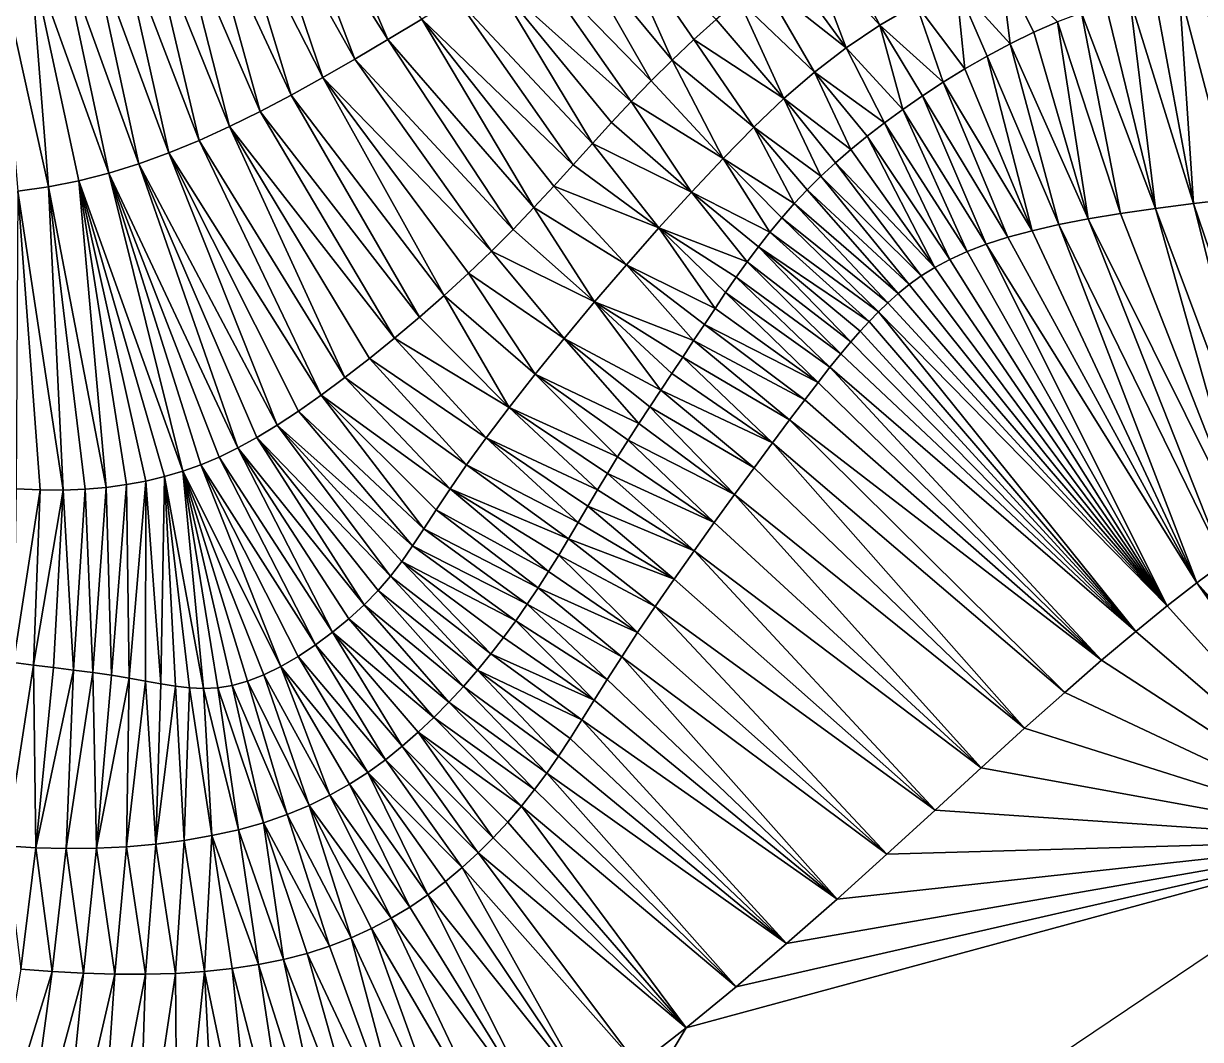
# Model space of a CAD drawing. Header units: metres. Extents: x 0 to 433, y 0 to 317.
# Drawn here: x 120.26 to 130, y 241.42 to 249.82 of the extents above; entities that cross this region are included whole.
import ezdxf

# ---------------------------------------------------------------- set-up
doc = ezdxf.new("R2010")
doc.units = ezdxf.units.M
doc.layers.add('TERRAIN_TIN', color=8, linetype='Continuous')

msp = doc.modelspace()

# ---------------------------------------------------------------- linework, layer by layer
at = {"layer": 'TERRAIN_TIN'}
for points in [[(123.2741, 249.6909, 12), (122.6537, 251.1259, 11), (122.4262, 251.0378, 11)], [(122.6537, 251.1259, 11), (123.2741, 249.6909, 12), (123.5539, 249.8589, 12)], [(123.0011, 249.5296, 12), (122.4262, 251.0378, 11), (122.1999, 250.9529, 11)], [(123.0011, 249.5296, 12), (123.2741, 249.6909, 12), (122.4262, 251.0378, 11)], [(122.7342, 249.3761, 12), (122.1999, 250.9529, 11), (121.9739, 250.871, 11)], [(123.0011, 249.5296, 12), (122.1999, 250.9529, 11), (122.7342, 249.3761, 12)], [(121.7474, 250.7918, 11), (121.5194, 250.7157, 11), (122.2153, 249.0957, 12)], [(121.7474, 250.7918, 11), (122.4725, 249.2312, 12), (121.9739, 250.871, 11)], [(122.4725, 249.2312, 12), (121.7474, 250.7918, 11), (122.2153, 249.0957, 12)], [(122.4725, 249.2312, 12), (122.7342, 249.3761, 12), (121.9739, 250.871, 11)], [(121.2884, 250.6431, 11), (121.9615, 248.9704, 12), (121.5194, 250.7157, 11)], [(121.5194, 250.7157, 11), (121.9615, 248.9704, 12), (122.2153, 249.0957, 12)], [(125.6264, 249.5216, 13), (125.0779, 250.751, 12), (124.7542, 250.5699, 12)], [(125.0779, 250.751, 12), (125.6264, 249.5216, 13), (125.806, 249.6907, 13)], [(125.9902, 249.8567, 13), (125.0779, 250.751, 12), (125.806, 249.6907, 13)], [(121.7103, 248.856, 12), (121.2884, 250.6431, 11), (121.0534, 250.5744, 11)], [(121.7103, 248.856, 12), (121.9615, 248.9704, 12), (121.2884, 250.6431, 11)], [(127.3435, 249.8098, 14), (126.9304, 250.5987, 13), (126.7446, 250.4659, 13)], [(126.9304, 250.5987, 13), (127.3435, 249.8098, 14), (127.6447, 249.9841, 14)], [(121.2124, 248.6632, 12), (120.8132, 250.5101, 11), (120.5665, 250.4507, 11)], [(120.8132, 250.5101, 11), (121.461, 248.7534, 12), (121.0534, 250.5744, 11)], [(120.8132, 250.5101, 11), (121.2124, 248.6632, 12), (121.461, 248.7534, 12)], [(121.461, 248.7534, 12), (121.7103, 248.856, 12), (121.0534, 250.5744, 11)], [(124.4407, 250.3889, 12), (125.4529, 249.3504, 13), (124.7542, 250.5699, 12)], [(125.4529, 249.3504, 13), (125.6264, 249.5216, 13), (124.7542, 250.5699, 12)], [(120.0488, 250.3479, 11), (120.464, 248.4738, 12), (120.3121, 250.3964, 11)], [(120.9639, 248.5863, 12), (120.5665, 250.4507, 11), (120.3121, 250.3964, 11)], [(120.464, 248.4738, 12), (120.7146, 248.5232, 12), (120.3121, 250.3964, 11)], [(120.7146, 248.5232, 12), (120.9639, 248.5863, 12), (120.3121, 250.3964, 11)], [(120.9639, 248.5863, 12), (121.2124, 248.6632, 12), (120.5665, 250.4507, 11)], [(127.0654, 249.6226, 14), (126.7446, 250.4659, 13), (126.5562, 250.3241, 13)], [(127.3435, 249.8098, 14), (126.7446, 250.4659, 13), (127.0654, 249.6226, 14)], [(120.2118, 248.4379, 12), (120.464, 248.4738, 12), (120.0488, 250.3479, 11)], [(124.4407, 250.3889, 12), (124.1366, 250.2091, 12), (125.2861, 249.1782, 13)], [(125.4529, 249.3504, 13), (124.4407, 250.3889, 12), (125.2861, 249.1782, 13)], [(126.3668, 250.1746, 13), (127.0654, 249.6226, 14), (126.5562, 250.3241, 13)], [(128.3433, 250.3022, 14), (127.9757, 250.1476, 14), (128.423, 249.6562, 15)], [(128.3433, 250.3022, 14), (128.6174, 249.7508, 15), (128.8146, 249.8368, 15)], [(128.6174, 249.7508, 15), (128.3433, 250.3022, 14), (128.423, 249.6562, 15)], [(124.1366, 250.2091, 12), (123.8412, 250.032, 12), (124.9657, 248.8309, 13)], [(125.1245, 249.0051, 13), (124.1366, 250.2091, 12), (124.9657, 248.8309, 13)], [(124.1366, 250.2091, 12), (125.1245, 249.0051, 13), (125.2861, 249.1782, 13)], [(126.8035, 249.4207, 14), (126.3668, 250.1746, 13), (126.1776, 250.0184, 13)], [(126.3668, 250.1746, 13), (126.8035, 249.4207, 14), (127.0654, 249.6226, 14)], [(127.9757, 250.1476, 14), (127.6447, 249.9841, 14), (128.0474, 249.448, 15)], [(127.9757, 250.1476, 14), (128.0474, 249.448, 15), (128.2326, 249.5547, 15)], [(128.423, 249.6562, 15), (127.9757, 250.1476, 14), (128.2326, 249.5547, 15)], [(129.8211, 250.1119, 15), (129.6164, 250.0756, 15), (129.94, 248.3346, 16)], [(129.8211, 250.1119, 15), (130.2803, 248.3723, 16), (130.0286, 250.1415, 15)], [(130.2803, 248.3723, 16), (129.8211, 250.1119, 15), (129.94, 248.3346, 16)], [(124.8072, 248.6555, 13), (123.8412, 250.032, 12), (123.5539, 249.8589, 12)], [(124.9657, 248.8309, 13), (123.8412, 250.032, 12), (124.8072, 248.6555, 13)], [(125.9902, 249.8567, 13), (126.551, 249.2021, 14), (126.1776, 250.0184, 13)], [(126.551, 249.2021, 14), (126.8035, 249.4207, 14), (126.1776, 250.0184, 13)], [(129.2132, 249.9772, 15), (129.6251, 248.2947, 16), (129.414, 250.0311, 15)], [(129.6164, 250.0756, 15), (129.414, 250.0311, 15), (129.94, 248.3346, 16)], [(129.414, 250.0311, 15), (129.6251, 248.2947, 16), (129.94, 248.3346, 16)], [(127.3435, 249.8098, 14), (127.8687, 249.3377, 15), (127.6447, 249.9841, 14)], [(127.6447, 249.9841, 14), (127.8687, 249.3377, 15), (128.0474, 249.448, 15)], [(129.3347, 248.2524, 16), (129.0135, 249.9127, 15), (128.8146, 249.8368, 15)], [(129.6251, 248.2947, 16), (129.2132, 249.9772, 15), (129.0135, 249.9127, 15)], [(129.6251, 248.2947, 16), (129.0135, 249.9127, 15), (129.3347, 248.2524, 16)], [(123.2741, 249.6909, 12), (124.4821, 248.3006, 13), (123.5539, 249.8589, 12)], [(124.4821, 248.3006, 13), (124.6468, 248.4788, 13), (123.5539, 249.8589, 12)], [(124.6468, 248.4788, 13), (124.8072, 248.6555, 13), (123.5539, 249.8589, 12)], [(126.551, 249.2021, 14), (125.9902, 249.8567, 13), (125.806, 249.6907, 13)], [(128.6174, 249.7508, 15), (129.0682, 248.2075, 16), (128.8146, 249.8368, 15)], [(129.0682, 248.2075, 16), (129.3347, 248.2524, 16), (128.8146, 249.8368, 15)], [(127.5351, 249.1131, 15), (127.3435, 249.8098, 14), (127.0654, 249.6226, 14)], [(127.3435, 249.8098, 14), (127.5351, 249.1131, 15), (127.6975, 249.2255, 15)], [(127.8687, 249.3377, 15), (127.3435, 249.8098, 14), (127.6975, 249.2255, 15)], [(129.0682, 248.2075, 16), (128.6174, 249.7508, 15), (128.423, 249.6562, 15)], [(123.2741, 249.6909, 12), (123.0011, 249.5296, 12), (124.3107, 248.121, 13)], [(123.2741, 249.6909, 12), (124.3107, 248.121, 13), (124.4821, 248.3006, 13)], [(125.6264, 249.5216, 13), (126.3013, 248.9648, 14), (125.806, 249.6907, 13)], [(126.3013, 248.9648, 14), (126.551, 249.2021, 14), (125.806, 249.6907, 13)], [(126.8035, 249.4207, 14), (127.3824, 249.0018, 15), (127.0654, 249.6226, 14)], [(127.3824, 249.0018, 15), (127.5351, 249.1131, 15), (127.0654, 249.6226, 14)], [(128.423, 249.6562, 15), (128.2326, 249.5547, 15), (128.8247, 248.1598, 16)], [(129.0682, 248.2075, 16), (128.423, 249.6562, 15), (128.8247, 248.1598, 16)], [(123.0011, 249.5296, 12), (122.7342, 249.3761, 12), (124.1303, 247.9397, 13)], [(124.3107, 248.121, 13), (123.0011, 249.5296, 12), (124.1303, 247.9397, 13)], [(125.6264, 249.5216, 13), (125.4529, 249.3504, 13), (126.0474, 248.7068, 14)], [(126.3013, 248.9648, 14), (125.6264, 249.5216, 13), (126.0474, 248.7068, 14)], [(128.0474, 249.448, 15), (128.6035, 248.1091, 16), (128.2326, 249.5547, 15)], [(128.2326, 249.5547, 15), (128.6035, 248.1091, 16), (128.8247, 248.1598, 16)], [(126.8035, 249.4207, 14), (126.551, 249.2021, 14), (127.104, 248.7813, 15)], [(127.239, 248.8914, 15), (126.8035, 249.4207, 14), (127.104, 248.7813, 15)], [(126.8035, 249.4207, 14), (127.239, 248.8914, 15), (127.3824, 249.0018, 15)], [(127.8687, 249.3377, 15), (128.6035, 248.1091, 16), (128.0474, 249.448, 15)], [(122.7342, 249.3761, 12), (122.4725, 249.2312, 12), (123.74, 247.575, 13)], [(123.9394, 247.7571, 13), (122.7342, 249.3761, 12), (123.74, 247.575, 13)], [(124.1303, 247.9397, 13), (122.7342, 249.3761, 12), (123.9394, 247.7571, 13)], [(125.4529, 249.3504, 13), (125.2861, 249.1782, 13), (126.0474, 248.7068, 14)], [(128.4038, 248.0551, 16), (127.8687, 249.3377, 15), (127.6975, 249.2255, 15)], [(128.6035, 248.1091, 16), (127.8687, 249.3377, 15), (128.4038, 248.0551, 16)], [(123.5351, 247.3955, 13), (122.4725, 249.2312, 12), (122.2153, 249.0957, 12)], [(122.4725, 249.2312, 12), (123.5351, 247.3955, 13), (123.74, 247.575, 13)], [(125.2861, 249.1782, 13), (125.1245, 249.0051, 13), (125.7847, 248.4276, 14)], [(126.0474, 248.7068, 14), (125.2861, 249.1782, 13), (125.7847, 248.4276, 14)], [(126.551, 249.2021, 14), (126.3013, 248.9648, 14), (126.857, 248.56, 15)], [(126.551, 249.2021, 14), (126.9769, 248.671, 15), (127.104, 248.7813, 15)], [(126.9769, 248.671, 15), (126.551, 249.2021, 14), (126.857, 248.56, 15)], [(127.5351, 249.1131, 15), (128.2249, 247.9977, 16), (127.6975, 249.2255, 15)], [(128.2249, 247.9977, 16), (128.4038, 248.0551, 16), (127.6975, 249.2255, 15)], [(121.9615, 248.9704, 12), (123.3278, 247.2211, 13), (122.2153, 249.0957, 12)], [(123.3278, 247.2211, 13), (123.5351, 247.3955, 13), (122.2153, 249.0957, 12)], [(127.5351, 249.1131, 15), (127.3824, 249.0018, 15), (128.0658, 247.9368, 16)], [(128.2249, 247.9977, 16), (127.5351, 249.1131, 15), (128.0658, 247.9368, 16)], [(121.9615, 248.9704, 12), (121.7103, 248.856, 12), (122.9173, 246.8962, 13)], [(123.1209, 247.0539, 13), (121.9615, 248.9704, 12), (122.9173, 246.8962, 13)], [(121.9615, 248.9704, 12), (123.1209, 247.0539, 13), (123.3278, 247.2211, 13)], [(125.1245, 249.0051, 13), (124.9657, 248.8309, 13), (125.7847, 248.4276, 14)], [(126.6355, 248.3338, 15), (126.3013, 248.9648, 14), (126.0474, 248.7068, 14)], [(126.3013, 248.9648, 14), (126.6355, 248.3338, 15), (126.7434, 248.4478, 15)], [(126.3013, 248.9648, 14), (126.7434, 248.4478, 15), (126.857, 248.56, 15)], [(127.239, 248.8914, 15), (127.9245, 247.8725, 16), (127.3824, 249.0018, 15)], [(127.3824, 249.0018, 15), (127.9245, 247.8725, 16), (128.0658, 247.9368, 16)], [(121.7103, 248.856, 12), (121.461, 248.7534, 12), (122.7202, 246.7502, 13)], [(121.7103, 248.856, 12), (122.7202, 246.7502, 13), (122.9173, 246.8962, 13)], [(127.239, 248.8914, 15), (127.104, 248.7813, 15), (127.7989, 247.8053, 16)], [(127.9245, 247.8725, 16), (127.239, 248.8914, 15), (127.7989, 247.8053, 16)], [(121.461, 248.7534, 12), (121.2124, 248.6632, 12), (122.3558, 246.5017, 13)], [(122.7202, 246.7502, 13), (121.461, 248.7534, 12), (122.5323, 246.6181, 13)], [(121.461, 248.7534, 12), (122.3558, 246.5017, 13), (122.5323, 246.6181, 13)], [(125.5165, 248.1325, 14), (124.9657, 248.8309, 13), (124.8072, 248.6555, 13)], [(124.9657, 248.8309, 13), (125.5165, 248.1325, 14), (125.7847, 248.4276, 14)], [(127.104, 248.7813, 15), (126.9769, 248.671, 15), (127.7989, 247.8053, 16)], [(121.2124, 248.6632, 12), (120.9639, 248.5863, 12), (122.0304, 246.3126, 13)], [(122.3558, 246.5017, 13), (121.2124, 248.6632, 12), (122.1893, 246.4002, 13)], [(121.2124, 248.6632, 12), (122.0304, 246.3126, 13), (122.1893, 246.4002, 13)], [(124.6468, 248.4788, 13), (125.5165, 248.1325, 14), (124.8072, 248.6555, 13)], [(126.4341, 248.0984, 15), (126.0474, 248.7068, 14), (125.7847, 248.4276, 14)], [(126.4341, 248.0984, 15), (126.5327, 248.2175, 15), (126.0474, 248.7068, 14)], [(126.5327, 248.2175, 15), (126.6355, 248.3338, 15), (126.0474, 248.7068, 14)], [(127.687, 247.7355, 16), (126.9769, 248.671, 15), (126.857, 248.56, 15)], [(126.9769, 248.671, 15), (127.687, 247.7355, 16), (127.7989, 247.8053, 16)], [(120.9639, 248.5863, 12), (120.7146, 248.5232, 12), (121.5769, 246.1203, 13)], [(120.9639, 248.5863, 12), (121.7266, 246.1738, 13), (121.877, 246.2375, 13)], [(122.0304, 246.3126, 13), (120.9639, 248.5863, 12), (121.877, 246.2375, 13)], [(121.7266, 246.1738, 13), (120.9639, 248.5863, 12), (121.5769, 246.1203, 13)], [(126.857, 248.56, 15), (126.7434, 248.4478, 15), (127.5865, 247.6635, 16)], [(127.687, 247.7355, 16), (126.857, 248.56, 15), (127.5865, 247.6635, 16)], [(120.464, 248.4738, 12), (120.2118, 248.4379, 12), (120.5862, 245.9637, 13)], [(120.9425, 245.9862, 13), (120.7146, 248.5232, 12), (120.464, 248.4738, 12)], [(120.464, 248.4738, 12), (120.5862, 245.9637, 13), (120.7681, 245.971, 13)], [(120.9425, 245.9862, 13), (120.464, 248.4738, 12), (120.7681, 245.971, 13)], [(121.2707, 246.039, 13), (120.7146, 248.5232, 12), (121.1099, 246.0091, 13)], [(120.7146, 248.5232, 12), (121.2707, 246.039, 13), (121.4257, 246.0758, 13)], [(120.7146, 248.5232, 12), (120.9425, 245.9862, 13), (121.1099, 246.0091, 13)], [(121.5769, 246.1203, 13), (120.7146, 248.5232, 12), (121.4257, 246.0758, 13)], [(125.2479, 247.828, 14), (124.6468, 248.4788, 13), (124.4821, 248.3006, 13)], [(125.5165, 248.1325, 14), (124.6468, 248.4788, 13), (125.2479, 247.828, 14)], [(126.7434, 248.4478, 15), (126.6355, 248.3338, 15), (127.4953, 247.5896, 16)], [(126.7434, 248.4478, 15), (127.4953, 247.5896, 16), (127.5865, 247.6635, 16)], [(120.2118, 248.4379, 12), (120.1984, 245.9753, 13), (120.3964, 245.965, 13)], [(120.5862, 245.9637, 13), (120.2118, 248.4379, 12), (120.3964, 245.965, 13)], [(125.5165, 248.1325, 14), (126.2468, 247.8525, 15), (125.7847, 248.4276, 14)], [(126.2468, 247.8525, 15), (126.339, 247.9767, 15), (125.7847, 248.4276, 14)], [(126.339, 247.9767, 15), (126.4341, 248.0984, 15), (125.7847, 248.4276, 14)], [(130.8161, 245.7586, 17), (130.2803, 248.3723, 16), (129.94, 248.3346, 16)], [(124.3107, 248.121, 13), (124.9843, 247.5207, 14), (124.4821, 248.3006, 13)], [(124.9843, 247.5207, 14), (125.2479, 247.828, 14), (124.4821, 248.3006, 13)], [(126.6355, 248.3338, 15), (126.5327, 248.2175, 15), (127.4114, 247.5142, 16)], [(127.4953, 247.5896, 16), (126.6355, 248.3338, 15), (127.4114, 247.5142, 16)], [(129.0682, 248.2075, 16), (130.41, 245.5126, 17), (129.3347, 248.2524, 16)], [(130.41, 245.5126, 17), (129.6251, 248.2947, 16), (129.3347, 248.2524, 16)], [(129.6251, 248.2947, 16), (130.6158, 245.6432, 17), (129.94, 248.3346, 16)], [(129.6251, 248.2947, 16), (130.41, 245.5126, 17), (130.6158, 245.6432, 17)], [(130.6158, 245.6432, 17), (130.8161, 245.7586, 17), (129.94, 248.3346, 16)], [(127.3324, 247.4376, 16), (126.5327, 248.2175, 15), (126.4341, 248.0984, 15)], [(127.4114, 247.5142, 16), (126.5327, 248.2175, 15), (127.3324, 247.4376, 16)], [(128.6035, 248.1091, 16), (129.9662, 245.197, 17), (128.8247, 248.1598, 16)], [(130.1943, 245.3645, 17), (129.0682, 248.2075, 16), (128.8247, 248.1598, 16)], [(129.9662, 245.197, 17), (130.1943, 245.3645, 17), (128.8247, 248.1598, 16)], [(130.41, 245.5126, 17), (129.0682, 248.2075, 16), (130.1943, 245.3645, 17)], [(124.3107, 248.121, 13), (124.1303, 247.9397, 13), (124.9843, 247.5207, 14)], [(125.5165, 248.1325, 14), (125.2479, 247.828, 14), (125.9802, 247.4667, 15)], [(126.0681, 247.5973, 15), (125.5165, 248.1325, 14), (125.9802, 247.4667, 15)], [(126.1567, 247.726, 15), (125.5165, 248.1325, 14), (126.0681, 247.5973, 15)], [(125.5165, 248.1325, 14), (126.1567, 247.726, 15), (126.2468, 247.8525, 15)], [(126.339, 247.9767, 15), (127.2563, 247.3596, 16), (126.4341, 248.0984, 15)], [(127.2563, 247.3596, 16), (127.3324, 247.4376, 16), (126.4341, 248.0984, 15)], [(129.9662, 245.197, 17), (128.6035, 248.1091, 16), (128.4038, 248.0551, 16)], [(127.103, 247.1894, 16), (126.339, 247.9767, 15), (126.2468, 247.8525, 15)], [(127.1807, 247.2778, 16), (126.339, 247.9767, 15), (127.103, 247.1894, 16)], [(127.1807, 247.2778, 16), (127.2563, 247.3596, 16), (126.339, 247.9767, 15)], [(128.2249, 247.9977, 16), (128.0658, 247.9368, 16), (129.7229, 245.0079, 17)], [(128.2249, 247.9977, 16), (129.9662, 245.197, 17), (128.4038, 248.0551, 16)], [(129.9662, 245.197, 17), (128.2249, 247.9977, 16), (129.7229, 245.0079, 17)], [(124.1303, 247.9397, 13), (123.9394, 247.7571, 13), (124.731, 247.2172, 14)], [(124.9843, 247.5207, 14), (124.1303, 247.9397, 13), (124.731, 247.2172, 14)], [(127.9245, 247.8725, 16), (127.7989, 247.8053, 16), (129.7229, 245.0079, 17)], [(128.0658, 247.9368, 16), (127.9245, 247.8725, 16), (129.7229, 245.0079, 17)], [(125.2479, 247.828, 14), (124.9843, 247.5207, 14), (125.8036, 247.2003, 15)], [(125.2479, 247.828, 14), (125.8922, 247.3343, 15), (125.9802, 247.4667, 15)], [(125.8922, 247.3343, 15), (125.2479, 247.828, 14), (125.8036, 247.2003, 15)], [(126.1567, 247.726, 15), (127.0208, 247.0914, 16), (126.2468, 247.8525, 15)], [(127.0208, 247.0914, 16), (127.103, 247.1894, 16), (126.2468, 247.8525, 15)], [(127.7989, 247.8053, 16), (127.687, 247.7355, 16), (129.7229, 245.0079, 17)], [(123.9394, 247.7571, 13), (123.74, 247.575, 13), (124.4933, 246.9242, 14)], [(124.731, 247.2172, 14), (123.9394, 247.7571, 13), (124.4933, 246.9242, 14)], [(126.1567, 247.726, 15), (126.0681, 247.5973, 15), (126.9317, 246.9808, 16)], [(127.0208, 247.0914, 16), (126.1567, 247.726, 15), (126.9317, 246.9808, 16)], [(129.7229, 245.0079, 17), (127.687, 247.7355, 16), (127.5865, 247.6635, 16)], [(123.5351, 247.3955, 13), (124.2763, 246.6482, 14), (123.74, 247.575, 13)], [(123.74, 247.575, 13), (124.2763, 246.6482, 14), (124.4933, 246.9242, 14)], [(126.8331, 246.8548, 16), (126.0681, 247.5973, 15), (125.9802, 247.4667, 15)], [(126.0681, 247.5973, 15), (126.8331, 246.8548, 16), (126.9317, 246.9808, 16)], [(127.4953, 247.5896, 16), (127.4114, 247.5142, 16), (129.7229, 245.0079, 17)], [(127.4953, 247.5896, 16), (129.7229, 245.0079, 17), (127.5865, 247.6635, 16)], [(125.5319, 246.791, 15), (124.9843, 247.5207, 14), (124.731, 247.2172, 14)], [(125.8036, 247.2003, 15), (124.9843, 247.5207, 14), (125.7137, 247.0649, 15)], [(124.9843, 247.5207, 14), (125.623, 246.9284, 15), (125.7137, 247.0649, 15)], [(125.5319, 246.791, 15), (125.623, 246.9284, 15), (124.9843, 247.5207, 14)], [(127.4114, 247.5142, 16), (127.3324, 247.4376, 16), (129.7229, 245.0079, 17)], [(124.2763, 246.6482, 14), (123.5351, 247.3955, 13), (123.3278, 247.2211, 13)], [(125.8922, 247.3343, 15), (126.8331, 246.8548, 16), (125.9802, 247.4667, 15)], [(127.3324, 247.4376, 16), (127.2563, 247.3596, 16), (129.4616, 244.7951, 17)], [(129.7229, 245.0079, 17), (127.3324, 247.4376, 16), (129.4616, 244.7951, 17)], [(125.8922, 247.3343, 15), (125.8036, 247.2003, 15), (126.7226, 246.7104, 16)], [(126.8331, 246.8548, 16), (125.8922, 247.3343, 15), (126.7226, 246.7104, 16)], [(127.2563, 247.3596, 16), (127.1807, 247.2778, 16), (129.4616, 244.7951, 17)], [(123.1209, 247.0539, 13), (124.0855, 246.3958, 14), (123.3278, 247.2211, 13)], [(124.0855, 246.3958, 14), (124.2763, 246.6482, 14), (123.3278, 247.2211, 13)], [(125.3507, 246.515, 15), (124.731, 247.2172, 14), (124.4933, 246.9242, 14)], [(125.3507, 246.515, 15), (125.4409, 246.6531, 15), (124.731, 247.2172, 14)], [(125.4409, 246.6531, 15), (125.5319, 246.791, 15), (124.731, 247.2172, 14)], [(126.5978, 246.5446, 16), (125.8036, 247.2003, 15), (125.7137, 247.0649, 15)], [(125.8036, 247.2003, 15), (126.5978, 246.5446, 16), (126.7226, 246.7104, 16)], [(127.103, 247.1894, 16), (127.0208, 247.0914, 16), (129.4616, 244.7951, 17)], [(127.1807, 247.2778, 16), (127.103, 247.1894, 16), (129.4616, 244.7951, 17)], [(127.0208, 247.0914, 16), (126.9317, 246.9808, 16), (129.4616, 244.7951, 17)], [(123.9242, 246.1721, 14), (123.1209, 247.0539, 13), (122.9173, 246.8962, 13)], [(123.9242, 246.1721, 14), (124.0855, 246.3958, 14), (123.1209, 247.0539, 13)], [(125.623, 246.9284, 15), (126.4572, 246.356, 16), (125.7137, 247.0649, 15)], [(126.4572, 246.356, 16), (126.5978, 246.5446, 16), (125.7137, 247.0649, 15)], [(122.7202, 246.7502, 13), (123.7885, 245.9747, 14), (122.9173, 246.8962, 13)], [(123.7885, 245.9747, 14), (123.9242, 246.1721, 14), (122.9173, 246.8962, 13)], [(124.2763, 246.6482, 14), (125.1746, 246.2392, 15), (124.4933, 246.9242, 14)], [(125.2618, 246.377, 15), (125.3507, 246.515, 15), (124.4933, 246.9242, 14)], [(125.1746, 246.2392, 15), (125.2618, 246.377, 15), (124.4933, 246.9242, 14)], [(125.623, 246.9284, 15), (125.5319, 246.791, 15), (126.4572, 246.356, 16)], [(126.8331, 246.8548, 16), (129.1796, 244.5566, 17), (126.9317, 246.9808, 16)], [(126.9317, 246.9808, 16), (129.1796, 244.5566, 17), (129.4616, 244.7951, 17)], [(125.5319, 246.791, 15), (125.4409, 246.6531, 15), (126.3037, 246.1483, 16)], [(126.4572, 246.356, 16), (125.5319, 246.791, 15), (126.3037, 246.1483, 16)], [(129.1796, 244.5566, 17), (126.8331, 246.8548, 16), (126.7226, 246.7104, 16)], [(123.5713, 245.6442, 14), (122.7202, 246.7502, 13), (122.5323, 246.6181, 13)], [(123.6728, 245.8, 14), (123.7885, 245.9747, 14), (122.7202, 246.7502, 13)], [(123.5713, 245.6442, 14), (123.6728, 245.8, 14), (122.7202, 246.7502, 13)], [(126.5978, 246.5446, 16), (129.1796, 244.5566, 17), (126.7226, 246.7104, 16)], [(122.3558, 246.5017, 13), (123.4782, 245.5033, 14), (122.5323, 246.6181, 13)], [(123.4782, 245.5033, 14), (123.5713, 245.6442, 14), (122.5323, 246.6181, 13)], [(124.2763, 246.6482, 14), (124.0855, 246.3958, 14), (125.0074, 245.966, 15)], [(125.1746, 246.2392, 15), (124.2763, 246.6482, 14), (125.0897, 246.1022, 15)], [(124.2763, 246.6482, 14), (125.0074, 245.966, 15), (125.0897, 246.1022, 15)], [(126.1415, 245.9265, 16), (125.4409, 246.6531, 15), (125.3507, 246.515, 15)], [(125.4409, 246.6531, 15), (126.1415, 245.9265, 16), (126.3037, 246.1483, 16)], [(123.2946, 245.2515, 14), (122.3558, 246.5017, 13), (122.1893, 246.4002, 13)], [(123.3879, 245.3737, 14), (123.4782, 245.5033, 14), (122.3558, 246.5017, 13)], [(123.2946, 245.2515, 14), (123.3879, 245.3737, 14), (122.3558, 246.5017, 13)], [(125.2618, 246.377, 15), (126.1415, 245.9265, 16), (125.3507, 246.515, 15)], [(126.5978, 246.5446, 16), (126.4572, 246.356, 16), (128.8742, 244.2902, 17)], [(129.1796, 244.5566, 17), (126.5978, 246.5446, 16), (128.8742, 244.2902, 17)], [(122.816, 244.7881, 14), (122.0304, 246.3126, 13), (121.877, 246.2375, 13)], [(122.0304, 246.3126, 13), (123.0776, 245.015, 14), (122.1893, 246.4002, 13)], [(122.0304, 246.3126, 13), (122.816, 244.7881, 14), (122.9511, 244.8993, 14)], [(123.0776, 245.015, 14), (122.0304, 246.3126, 13), (122.9511, 244.8993, 14)], [(123.0776, 245.015, 14), (123.1926, 245.1328, 14), (122.1893, 246.4002, 13)], [(123.1926, 245.1328, 14), (123.2946, 245.2515, 14), (122.1893, 246.4002, 13)], [(123.9242, 246.1721, 14), (124.8474, 245.6955, 15), (124.0855, 246.3958, 14)], [(125.0074, 245.966, 15), (124.0855, 246.3958, 14), (124.927, 245.8305, 15)], [(124.0855, 246.3958, 14), (124.8474, 245.6955, 15), (124.927, 245.8305, 15)], [(125.2618, 246.377, 15), (125.1746, 246.2392, 15), (125.9745, 245.6957, 16)], [(126.1415, 245.9265, 16), (125.2618, 246.377, 15), (125.9745, 245.6957, 16)], [(126.4572, 246.356, 16), (126.3037, 246.1483, 16), (128.5426, 243.9938, 17)], [(126.4572, 246.356, 16), (128.5426, 243.9938, 17), (128.8742, 244.2902, 17)], [(121.877, 246.2375, 13), (121.7266, 246.1738, 13), (122.6751, 244.6838, 14)], [(122.816, 244.7881, 14), (121.877, 246.2375, 13), (122.6751, 244.6838, 14)], [(125.9745, 245.6957, 16), (125.1746, 246.2392, 15), (125.0897, 246.1022, 15)], [(121.7479, 244.3219, 14), (121.5769, 246.1203, 13), (121.4257, 246.0758, 13)], [(121.7266, 246.1738, 13), (121.5769, 246.1203, 13), (122.3877, 244.5051, 14)], [(122.3877, 244.5051, 14), (121.5769, 246.1203, 13), (122.2471, 244.4355, 14)], [(121.8648, 244.3276, 14), (121.5769, 246.1203, 13), (121.7479, 244.3219, 14)], [(121.8648, 244.3276, 14), (121.9854, 244.3468, 14), (121.5769, 246.1203, 13)], [(121.5769, 246.1203, 13), (122.1123, 244.3823, 14), (122.2471, 244.4355, 14)], [(121.9854, 244.3468, 14), (122.1123, 244.3823, 14), (121.5769, 246.1203, 13)], [(121.7266, 246.1738, 13), (122.5314, 244.5886, 14), (122.6751, 244.6838, 14)], [(121.7266, 246.1738, 13), (122.3877, 244.5051, 14), (122.5314, 244.5886, 14)], [(123.9242, 246.1721, 14), (123.7885, 245.9747, 14), (124.7676, 245.5607, 15)], [(124.8474, 245.6955, 15), (123.9242, 246.1721, 14), (124.7676, 245.5607, 15)], [(126.3037, 246.1483, 16), (126.1415, 245.9265, 16), (128.5426, 243.9938, 17)], [(121.2707, 246.039, 13), (121.1099, 246.0091, 13), (121.1327, 244.4089, 14)], [(121.2682, 244.3845, 14), (121.2707, 246.039, 13), (121.1327, 244.4089, 14)], [(121.395, 244.3612, 14), (121.2707, 246.039, 13), (121.2682, 244.3845, 14)], [(121.2707, 246.039, 13), (121.395, 244.3612, 14), (121.4257, 246.0758, 13)], [(121.395, 244.3612, 14), (121.5156, 244.3412, 14), (121.4257, 246.0758, 13)], [(121.6324, 244.3273, 14), (121.7479, 244.3219, 14), (121.4257, 246.0758, 13)], [(121.5156, 244.3412, 14), (121.6324, 244.3273, 14), (121.4257, 246.0758, 13)], [(125.0897, 246.1022, 15), (125.0074, 245.966, 15), (125.8068, 245.461, 16)], [(125.9745, 245.6957, 16), (125.0897, 246.1022, 15), (125.8068, 245.461, 16)], [(120.1984, 245.9753, 13), (120.1739, 244.5367, 14), (120.3964, 245.965, 13)], [(120.3964, 245.965, 13), (120.1739, 244.5367, 14), (120.3394, 244.5161, 14)], [(120.5862, 245.9637, 13), (120.3964, 245.965, 13), (120.3394, 244.5161, 14)], [(120.5058, 244.4957, 14), (120.5862, 245.9637, 13), (120.3394, 244.5161, 14)], [(120.5862, 245.9637, 13), (120.5058, 244.4957, 14), (120.6709, 244.4751, 14)], [(120.5862, 245.9637, 13), (120.6709, 244.4751, 14), (120.7681, 245.971, 13)], [(120.6709, 244.4751, 14), (120.832, 244.454, 14), (120.7681, 245.971, 13)], [(120.832, 244.454, 14), (120.9425, 245.9862, 13), (120.7681, 245.971, 13)], [(120.9867, 244.4321, 14), (120.9425, 245.9862, 13), (120.832, 244.454, 14)], [(120.9425, 245.9862, 13), (120.9867, 244.4321, 14), (121.1099, 246.0091, 13)], [(121.1099, 246.0091, 13), (120.9867, 244.4321, 14), (121.1327, 244.4089, 14)], [(124.6034, 245.2909, 15), (123.7885, 245.9747, 14), (123.6728, 245.8, 14)], [(123.7885, 245.9747, 14), (124.6866, 245.4259, 15), (124.7676, 245.5607, 15)], [(123.7885, 245.9747, 14), (124.6034, 245.2909, 15), (124.6866, 245.4259, 15)], [(125.0074, 245.966, 15), (124.927, 245.8305, 15), (125.8068, 245.461, 16)], [(126.1415, 245.9265, 16), (125.9745, 245.6957, 16), (128.1836, 243.6673, 17)], [(128.5426, 243.9938, 17), (126.1415, 245.9265, 16), (128.1836, 243.6673, 17)], [(124.927, 245.8305, 15), (124.8474, 245.6955, 15), (125.6424, 245.2276, 16)], [(124.927, 245.8305, 15), (125.6424, 245.2276, 16), (125.8068, 245.461, 16)], [(123.5713, 245.6442, 14), (124.517, 245.1554, 15), (123.6728, 245.8, 14)], [(124.517, 245.1554, 15), (124.6034, 245.2909, 15), (123.6728, 245.8, 14)], [(123.4782, 245.5033, 14), (124.4264, 245.0193, 15), (123.5713, 245.6442, 14)], [(124.4264, 245.0193, 15), (124.517, 245.1554, 15), (123.5713, 245.6442, 14)], [(124.8474, 245.6955, 15), (124.7676, 245.5607, 15), (125.6424, 245.2276, 16)], [(125.9745, 245.6957, 16), (125.8068, 245.461, 16), (128.1836, 243.6673, 17)], [(124.7676, 245.5607, 15), (124.6866, 245.4259, 15), (125.4853, 245.0005, 16)], [(125.6424, 245.2276, 16), (124.7676, 245.5607, 15), (125.4853, 245.0005, 16)], [(123.4782, 245.5033, 14), (123.3879, 245.3737, 14), (124.3308, 244.8823, 15)], [(124.4264, 245.0193, 15), (123.4782, 245.5033, 14), (124.3308, 244.8823, 15)], [(125.8068, 245.461, 16), (125.6424, 245.2276, 16), (127.8013, 243.3173, 17)], [(125.8068, 245.461, 16), (127.8013, 243.3173, 17), (128.1836, 243.6673, 17)], [(123.3879, 245.3737, 14), (123.2946, 245.2515, 14), (124.1244, 244.6086, 15)], [(124.2301, 244.7451, 15), (123.3879, 245.3737, 14), (124.1244, 244.6086, 15)], [(123.3879, 245.3737, 14), (124.2301, 244.7451, 15), (124.3308, 244.8823, 15)], [(124.6866, 245.4259, 15), (124.6034, 245.2909, 15), (125.3395, 244.7847, 16)], [(124.6866, 245.4259, 15), (125.3395, 244.7847, 16), (125.4853, 245.0005, 16)], [(129.9662, 245.197, 17), (131.7086, 243.2695, 18), (130.1943, 245.3645, 17)], [(123.2946, 245.2515, 14), (123.1926, 245.1328, 14), (124.0138, 244.4734, 15)], [(124.1244, 244.6086, 15), (123.2946, 245.2515, 14), (124.0138, 244.4734, 15)], [(124.6034, 245.2909, 15), (124.517, 245.1554, 15), (125.3395, 244.7847, 16)], [(124.517, 245.1554, 15), (124.4264, 245.0193, 15), (125.2079, 244.5843, 16)], [(125.3395, 244.7847, 16), (124.517, 245.1554, 15), (125.2079, 244.5843, 16)], [(125.6424, 245.2276, 16), (125.4853, 245.0005, 16), (127.8013, 243.3173, 17)], [(129.9662, 245.197, 17), (129.7229, 245.0079, 17), (131.4706, 243.0687, 18)], [(131.5305, 243.1206, 18), (129.9662, 245.197, 17), (131.4706, 243.0687, 18)], [(129.9662, 245.197, 17), (131.5305, 243.1206, 18), (131.7086, 243.2695, 18)], [(123.1926, 245.1328, 14), (123.0776, 245.015, 14), (123.8985, 244.3403, 15)], [(123.1926, 245.1328, 14), (123.8985, 244.3403, 15), (124.0138, 244.4734, 15)], [(123.7785, 244.2101, 15), (123.0776, 245.015, 14), (122.9511, 244.8993, 14)], [(123.8985, 244.3403, 15), (123.0776, 245.015, 14), (123.7785, 244.2101, 15)], [(124.4264, 245.0193, 15), (124.3308, 244.8823, 15), (125.089, 244.3985, 16)], [(124.4264, 245.0193, 15), (125.089, 244.3985, 16), (125.2079, 244.5843, 16)], [(125.4853, 245.0005, 16), (125.3395, 244.7847, 16), (127.4016, 242.9524, 17)], [(127.8013, 243.3173, 17), (125.4853, 245.0005, 16), (127.4016, 242.9524, 17)], [(129.7229, 245.0079, 17), (129.4616, 244.7951, 17), (131.4706, 243.0687, 18)], [(122.816, 244.7881, 14), (123.6541, 244.0837, 15), (122.9511, 244.8993, 14)], [(123.6541, 244.0837, 15), (123.7785, 244.2101, 15), (122.9511, 244.8993, 14)], [(124.3308, 244.8823, 15), (124.2301, 244.7451, 15), (124.9799, 244.2255, 16)], [(124.3308, 244.8823, 15), (124.9799, 244.2255, 16), (125.089, 244.3985, 16)], [(123.3919, 243.8448, 15), (122.816, 244.7881, 14), (122.6751, 244.6838, 14)], [(123.6541, 244.0837, 15), (122.816, 244.7881, 14), (123.5252, 243.9616, 15)], [(122.816, 244.7881, 14), (123.3919, 243.8448, 15), (123.5252, 243.9616, 15)], [(125.3395, 244.7847, 16), (125.2079, 244.5843, 16), (127.4016, 242.9524, 17)], [(129.4616, 244.7951, 17), (129.1796, 244.5566, 17), (131.4706, 243.0687, 18)], [(122.5314, 244.5886, 14), (123.2531, 243.7336, 15), (122.6751, 244.6838, 14)], [(123.2531, 243.7336, 15), (123.3919, 243.8448, 15), (122.6751, 244.6838, 14)], [(124.2301, 244.7451, 15), (124.1244, 244.6086, 15), (124.9799, 244.2255, 16)], [(122.5314, 244.5886, 14), (122.3877, 244.5051, 14), (123.1079, 243.6286, 15)], [(123.2531, 243.7336, 15), (122.5314, 244.5886, 14), (123.1079, 243.6286, 15)], [(124.1244, 244.6086, 15), (124.0138, 244.4734, 15), (124.878, 244.0633, 16)], [(124.9799, 244.2255, 16), (124.1244, 244.6086, 15), (124.878, 244.0633, 16)], [(125.2079, 244.5843, 16), (125.089, 244.3985, 16), (126.9902, 242.5811, 17)], [(127.4016, 242.9524, 17), (125.2079, 244.5843, 16), (126.9902, 242.5811, 17)], [(129.1796, 244.5566, 17), (128.8742, 244.2902, 17), (131.4706, 243.0687, 18)], [(120.1739, 244.5367, 14), (120.1107, 243.0213, 15), (120.3394, 244.5161, 14)], [(120.1107, 243.0213, 15), (120.3608, 243.0052, 15), (120.3394, 244.5161, 14)], [(120.3608, 243.0052, 15), (120.5058, 244.4957, 14), (120.3394, 244.5161, 14)], [(120.6709, 244.4751, 14), (120.5058, 244.4957, 14), (120.3608, 243.0052, 15)], [(120.6709, 244.4751, 14), (120.3608, 243.0052, 15), (120.6116, 242.9985, 15)], [(120.832, 244.454, 14), (120.6709, 244.4751, 14), (120.6116, 242.9985, 15)], [(120.8616, 243.0013, 15), (120.832, 244.454, 14), (120.6116, 242.9985, 15)], [(120.9867, 244.4321, 14), (120.832, 244.454, 14), (120.8616, 243.0013, 15)], [(122.7933, 243.439, 15), (122.3877, 244.5051, 14), (122.2471, 244.4355, 14)], [(122.3877, 244.5051, 14), (122.955, 243.5302, 15), (123.1079, 243.6286, 15)], [(122.955, 243.5302, 15), (122.3877, 244.5051, 14), (122.7933, 243.439, 15)], [(124.0138, 244.4734, 15), (123.8985, 244.3403, 15), (124.6844, 243.7642, 16)], [(124.0138, 244.4734, 15), (124.7804, 243.9102, 16), (124.878, 244.0633, 16)], [(124.0138, 244.4734, 15), (124.6844, 243.7642, 16), (124.7804, 243.9102, 16)], [(120.9867, 244.4321, 14), (120.8616, 243.0013, 15), (121.1327, 244.4089, 14)], [(120.8616, 243.0013, 15), (121.1089, 243.0135, 15), (121.1327, 244.4089, 14)], [(121.1089, 243.0135, 15), (121.2682, 244.3845, 14), (121.1327, 244.4089, 14)], [(121.1089, 243.0135, 15), (121.3519, 243.0349, 15), (121.2682, 244.3845, 14)], [(121.3519, 243.0349, 15), (121.395, 244.3612, 14), (121.2682, 244.3845, 14)], [(121.5156, 244.3412, 14), (121.395, 244.3612, 14), (121.3519, 243.0349, 15)], [(122.4391, 243.2797, 15), (122.1123, 244.3823, 14), (121.9854, 244.3468, 14)], [(122.1123, 244.3823, 14), (122.6217, 243.3553, 15), (122.2471, 244.4355, 14)], [(122.1123, 244.3823, 14), (122.4391, 243.2797, 15), (122.6217, 243.3553, 15)], [(122.6217, 243.3553, 15), (122.7933, 243.439, 15), (122.2471, 244.4355, 14)], [(125.089, 244.3985, 16), (124.9799, 244.2255, 16), (126.9902, 242.5811, 17)], [(121.5887, 243.0656, 15), (121.5156, 244.3412, 14), (121.3519, 243.0349, 15)], [(121.6324, 244.3273, 14), (121.5156, 244.3412, 14), (121.5887, 243.0656, 15)], [(121.8175, 243.1055, 15), (121.6324, 244.3273, 14), (121.5887, 243.0656, 15)], [(121.6324, 244.3273, 14), (121.8175, 243.1055, 15), (121.7479, 244.3219, 14)], [(121.8648, 244.3276, 14), (121.7479, 244.3219, 14), (122.0367, 243.1546, 15)], [(121.7479, 244.3219, 14), (121.8175, 243.1055, 15), (122.0367, 243.1546, 15)], [(121.9854, 244.3468, 14), (121.8648, 244.3276, 14), (122.2443, 243.2127, 15)], [(122.2443, 243.2127, 15), (121.8648, 244.3276, 14), (122.0367, 243.1546, 15)], [(122.4391, 243.2797, 15), (121.9854, 244.3468, 14), (122.2443, 243.2127, 15)], [(123.8985, 244.3403, 15), (123.7785, 244.2101, 15), (124.5874, 243.6234, 16)], [(124.6844, 243.7642, 16), (123.8985, 244.3403, 15), (124.5874, 243.6234, 16)], [(128.8742, 244.2902, 17), (128.5426, 243.9938, 17), (131.4706, 243.0687, 18)], [(123.7785, 244.2101, 15), (123.6541, 244.0837, 15), (124.4864, 243.4861, 16)], [(124.5874, 243.6234, 16), (123.7785, 244.2101, 15), (124.4864, 243.4861, 16)], [(124.9799, 244.2255, 16), (124.878, 244.0633, 16), (126.9902, 242.5811, 17)], [(123.6541, 244.0837, 15), (123.5252, 243.9616, 15), (124.3793, 243.3507, 16)], [(123.6541, 244.0837, 15), (124.3793, 243.3507, 16), (124.4864, 243.4861, 16)], [(124.878, 244.0633, 16), (124.7804, 243.9102, 16), (126.5726, 242.2121, 17)], [(126.9902, 242.5811, 17), (124.878, 244.0633, 16), (126.5726, 242.2121, 17)], [(128.5426, 243.9938, 17), (128.1836, 243.6673, 17), (131.4706, 243.0687, 18)], [(123.5252, 243.9616, 15), (123.3919, 243.8448, 15), (124.1458, 243.0878, 16)], [(123.5252, 243.9616, 15), (124.2658, 243.2177, 16), (124.3793, 243.3507, 16)], [(124.2658, 243.2177, 16), (123.5252, 243.9616, 15), (124.1458, 243.0878, 16)], [(124.7804, 243.9102, 16), (124.6844, 243.7642, 16), (126.5726, 242.2121, 17)], [(123.3919, 243.8448, 15), (123.2531, 243.7336, 15), (124.0197, 242.962, 16)], [(124.1458, 243.0878, 16), (123.3919, 243.8448, 15), (124.0197, 242.962, 16)], [(123.8874, 242.8409, 16), (123.2531, 243.7336, 15), (123.1079, 243.6286, 15)], [(123.2531, 243.7336, 15), (123.8874, 242.8409, 16), (124.0197, 242.962, 16)], [(124.6844, 243.7642, 16), (124.5874, 243.6234, 16), (126.5726, 242.2121, 17)], [(122.955, 243.5302, 15), (123.6051, 242.6167, 16), (123.1079, 243.6286, 15)], [(123.6051, 242.6167, 16), (123.7492, 242.7256, 16), (123.1079, 243.6286, 15)], [(123.7492, 242.7256, 16), (123.8874, 242.8409, 16), (123.1079, 243.6286, 15)], [(124.5874, 243.6234, 16), (124.4864, 243.4861, 16), (126.1547, 241.8539, 17)], [(124.5874, 243.6234, 16), (126.1547, 241.8539, 17), (126.5726, 242.2121, 17)], [(128.1836, 243.6673, 17), (127.8013, 243.3173, 17), (131.4706, 243.0687, 18)], [(123.4553, 242.5151, 16), (122.955, 243.5302, 15), (122.7933, 243.439, 15)], [(123.6051, 242.6167, 16), (122.955, 243.5302, 15), (123.4553, 242.5151, 16)], [(124.4864, 243.4861, 16), (124.3793, 243.3507, 16), (126.1547, 241.8539, 17)], [(122.6217, 243.3553, 15), (123.2997, 242.4216, 16), (122.7933, 243.439, 15)], [(123.2997, 242.4216, 16), (123.4553, 242.5151, 16), (122.7933, 243.439, 15)], [(122.6217, 243.3553, 15), (122.4391, 243.2797, 15), (122.9685, 242.2594, 16)], [(123.1377, 242.3363, 16), (122.6217, 243.3553, 15), (122.9685, 242.2594, 16)], [(122.6217, 243.3553, 15), (123.1377, 242.3363, 16), (123.2997, 242.4216, 16)], [(124.3793, 243.3507, 16), (124.2658, 243.2177, 16), (125.7421, 241.5151, 17)], [(126.1547, 241.8539, 17), (124.3793, 243.3507, 16), (125.7421, 241.5151, 17)], [(127.8013, 243.3173, 17), (127.4016, 242.9524, 17), (131.4706, 243.0687, 18)], [(122.2443, 243.2127, 15), (122.0367, 243.1546, 15), (122.409, 242.0804, 16)], [(122.7912, 242.191, 16), (122.4391, 243.2797, 15), (122.2443, 243.2127, 15)], [(122.6049, 242.1313, 16), (122.2443, 243.2127, 15), (122.409, 242.0804, 16)], [(122.7912, 242.191, 16), (122.2443, 243.2127, 15), (122.6049, 242.1313, 16)], [(122.4391, 243.2797, 15), (122.7912, 242.191, 16), (122.9685, 242.2594, 16)], [(124.2658, 243.2177, 16), (124.1458, 243.0878, 16), (125.7421, 241.5151, 17)], [(121.755, 241.9813, 16), (121.8175, 243.1055, 15), (121.5887, 243.0656, 15)], [(121.8175, 243.1055, 15), (121.755, 241.9813, 16), (121.9846, 242.0053, 16)], [(121.8175, 243.1055, 15), (122.2025, 242.0383, 16), (122.0367, 243.1546, 15)], [(122.2025, 242.0383, 16), (121.8175, 243.1055, 15), (121.9846, 242.0053, 16)], [(122.0367, 243.1546, 15), (122.2025, 242.0383, 16), (122.409, 242.0804, 16)], [(120.3608, 243.0052, 15), (120.1107, 243.0213, 15), (120.2347, 242.0011, 16)], [(120.4949, 241.9809, 16), (120.3608, 243.0052, 15), (120.2347, 242.0011, 16)], [(120.3608, 243.0052, 15), (120.4949, 241.9809, 16), (120.6116, 242.9985, 15)], [(120.4949, 241.9809, 16), (120.755, 241.9667, 16), (120.6116, 242.9985, 15)], [(120.755, 241.9667, 16), (120.8616, 243.0013, 15), (120.6116, 242.9985, 15)], [(120.755, 241.9667, 16), (121.0132, 241.9592, 16), (120.8616, 243.0013, 15)], [(121.0132, 241.9592, 16), (121.1089, 243.0135, 15), (120.8616, 243.0013, 15)], [(121.0132, 241.9592, 16), (121.2672, 241.9587, 16), (121.1089, 243.0135, 15)], [(121.1089, 243.0135, 15), (121.2672, 241.9587, 16), (121.3519, 243.0349, 15)], [(121.2672, 241.9587, 16), (121.5152, 241.9659, 16), (121.3519, 243.0349, 15)], [(121.5152, 241.9659, 16), (121.5887, 243.0656, 15), (121.3519, 243.0349, 15)], [(121.755, 241.9813, 16), (121.5887, 243.0656, 15), (121.5152, 241.9659, 16)], [(131.4706, 243.0687, 18), (125.7421, 241.5151, 17), (123.425, 237.653, 18)], [(124.1458, 243.0878, 16), (124.0197, 242.962, 16), (125.7421, 241.5151, 17)], [(126.1547, 241.8539, 17), (125.7421, 241.5151, 17), (131.4706, 243.0687, 18)], [(126.5726, 242.2121, 17), (126.1547, 241.8539, 17), (131.4706, 243.0687, 18)], [(126.9902, 242.5811, 17), (126.5726, 242.2121, 17), (131.4706, 243.0687, 18)], [(127.4016, 242.9524, 17), (126.9902, 242.5811, 17), (131.4706, 243.0687, 18)], [(124.0197, 242.962, 16), (123.8874, 242.8409, 16), (125.3406, 241.2042, 17)], [(124.0197, 242.962, 16), (125.3406, 241.2042, 17), (125.7421, 241.5151, 17)], [(123.8874, 242.8409, 16), (123.7492, 242.7256, 16), (124.9545, 240.9281, 17)], [(123.8874, 242.8409, 16), (124.9545, 240.9281, 17), (125.3406, 241.2042, 17)], [(123.7492, 242.7256, 16), (123.6051, 242.6167, 16), (124.9545, 240.9281, 17)], [(123.6051, 242.6167, 16), (123.4553, 242.5151, 16), (124.5829, 240.6869, 17)], [(124.9545, 240.9281, 17), (123.6051, 242.6167, 16), (124.5829, 240.6869, 17)], [(123.4553, 242.5151, 16), (123.2997, 242.4216, 16), (124.5829, 240.6869, 17)], [(123.1377, 242.3363, 16), (124.2235, 240.4792, 17), (123.2997, 242.4216, 16)], [(123.2997, 242.4216, 16), (124.2235, 240.4792, 17), (124.5829, 240.6869, 17)], [(123.8741, 240.3034, 17), (123.1377, 242.3363, 16), (122.9685, 242.2594, 16)], [(124.2235, 240.4792, 17), (123.1377, 242.3363, 16), (123.8741, 240.3034, 17)], [(122.7912, 242.191, 16), (123.5325, 240.1579, 17), (122.9685, 242.2594, 16)], [(123.5325, 240.1579, 17), (123.8741, 240.3034, 17), (122.9685, 242.2594, 16)], [(122.6049, 242.1313, 16), (122.409, 242.0804, 16), (123.1963, 240.0413, 17)], [(123.5325, 240.1579, 17), (122.7912, 242.191, 16), (122.6049, 242.1313, 16)], [(123.5325, 240.1579, 17), (122.6049, 242.1313, 16), (123.1963, 240.0413, 17)], [(122.2025, 242.0383, 16), (121.9846, 242.0053, 16), (122.5314, 239.8886, 17)], [(122.2025, 242.0383, 16), (122.8633, 239.9521, 17), (122.409, 242.0804, 16)], [(122.8633, 239.9521, 17), (122.2025, 242.0383, 16), (122.5314, 239.8886, 17)], [(122.409, 242.0804, 16), (122.8633, 239.9521, 17), (123.1963, 240.0413, 17)], [(119.9143, 240.0998, 17), (120.4949, 241.9809, 16), (120.2347, 242.0011, 16)], [(120.4949, 241.9809, 16), (119.9143, 240.0998, 17), (120.2292, 240.0206, 17)], [(120.755, 241.9667, 16), (120.4949, 241.9809, 16), (120.2292, 240.0206, 17)], [(120.5494, 239.9528, 17), (120.755, 241.9667, 16), (120.2292, 240.0206, 17)], [(121.0132, 241.9592, 16), (120.755, 241.9667, 16), (120.5494, 239.9528, 17)], [(121.0132, 241.9592, 16), (120.5494, 239.9528, 17), (120.8742, 239.8982, 17)], [(121.2672, 241.9587, 16), (121.0132, 241.9592, 16), (120.8742, 239.8982, 17)], [(121.2024, 239.8588, 17), (121.2672, 241.9587, 16), (120.8742, 239.8982, 17)], [(121.5332, 239.8363, 17), (121.5152, 241.9659, 16), (121.2024, 239.8588, 17)], [(121.5152, 241.9659, 16), (121.2672, 241.9587, 16), (121.2024, 239.8588, 17)], [(121.5332, 239.8363, 17), (121.755, 241.9813, 16), (121.5152, 241.9659, 16)], [(121.755, 241.9813, 16), (121.5332, 239.8363, 17), (121.8656, 239.8325, 17)], [(121.9846, 242.0053, 16), (121.755, 241.9813, 16), (122.1986, 239.8493, 17)], [(122.1986, 239.8493, 17), (121.755, 241.9813, 16), (121.8656, 239.8325, 17)], [(121.9846, 242.0053, 16), (122.1986, 239.8493, 17), (122.5314, 239.8886, 17)], [(125.7421, 241.5151, 17), (125.3406, 241.2042, 17), (123.425, 237.653, 18)]]:
    msp.add_3dface(points, dxfattribs=at)

doc.saveas('drawing.dxf')
